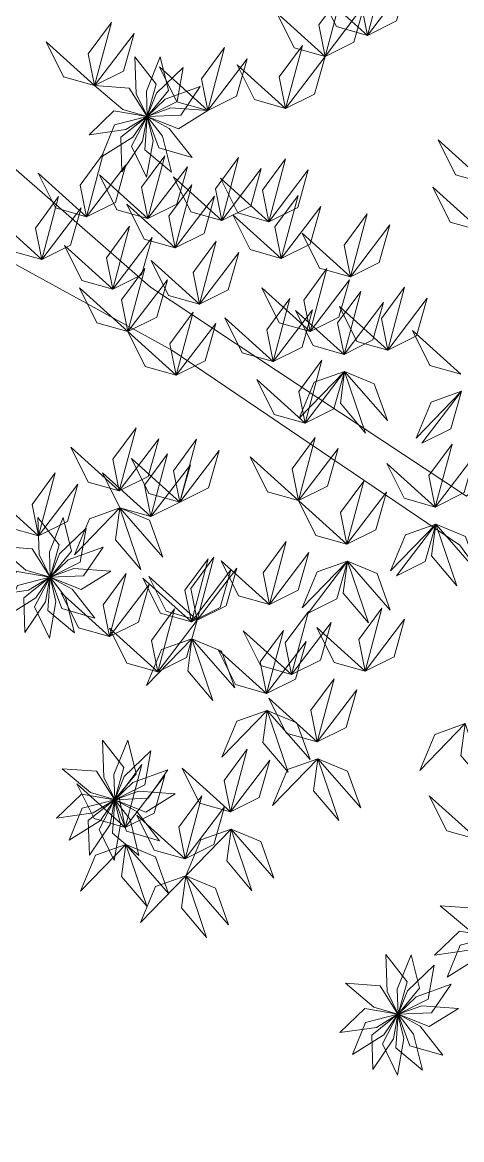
# Model space of a CAD drawing. Header units: inches. Extents: x -422522 to 22891, y -2973 to 414515.
# Drawn here: x 12200.7 to 12241.1, y 11321.7 to 11424.5 of the extents above; entities that cross this region are included whole.
import ezdxf

# ---------------------------------------------------------------- set-up
doc = ezdxf.new("R2010")
doc.units = ezdxf.units.IN
doc.header["$MEASUREMENT"] = 0
doc.layers.add('ARREDAMENTO', color=8, linetype='Continuous', lineweight=13)

msp = doc.modelspace()

# ---------------------------------------------------------------- linework, layer by layer
at = {"layer": 'ARREDAMENTO', "lineweight": 0}
for points in [[(12232.44091, 11423.31212), (12231.85598, 11426.21828), (12233.98338, 11429.10827), (12232.44091, 11423.31212)], [(12228.53334, 11421.36696), (12227.9484, 11424.27312), (12230.07581, 11427.16311), (12228.53334, 11421.36696)], [(12232.44091, 11423.31212), (12229.58836, 11424.11887), (12227.98881, 11427.33124), (12232.44091, 11423.31212)], [(12232.44091, 11423.31212), (12235.09473, 11424.63317), (12236.07172, 11428.0862), (12232.44091, 11423.31212)], [(12228.53334, 11421.36696), (12231.18716, 11422.68801), (12232.16415, 11426.14103), (12228.53334, 11421.36696)], [(12228.53334, 11421.36696), (12225.68079, 11422.17371), (12224.08124, 11425.38608), (12228.53334, 11421.36696)], [(12207.3269, 11418.69308), (12206.74196, 11421.59923), (12208.86936, 11424.48923), (12207.3269, 11418.69308)], [(12207.3269, 11418.69308), (12209.98071, 11420.01413), (12210.95771, 11423.46715), (12207.3269, 11418.69308)], [(12207.3269, 11418.69308), (12204.47434, 11419.49982), (12202.87479, 11422.71219), (12207.3269, 11418.69308)], [(12217.73667, 11416.39169), (12217.15173, 11419.29785), (12219.27914, 11422.18784), (12217.73667, 11416.39169)], [(12224.90253, 11416.59289), (12224.3176, 11419.49904), (12226.445, 11422.38904), (12224.90253, 11416.59289)], [(12211.03725, 11421.34292), (12211.15638, 11417.93657), (12212.16032, 11415.85986), (12212.99, 11418.83065), (12211.03725, 11421.34292)], [(12213.36781, 11421.32395), (12212.09116, 11418.16364), (12212.16362, 11415.85813), (12214.12991, 11418.23462), (12213.36781, 11421.32395)], [(12217.73667, 11416.39169), (12220.39049, 11417.71274), (12221.36748, 11421.16576), (12217.73667, 11416.39169)], [(12224.90253, 11416.59289), (12227.55635, 11417.91394), (12228.53334, 11421.36696), (12224.90253, 11416.59289)], [(12215.48918, 11420.35869), (12213.03748, 11417.99087), (12212.16594, 11415.8552), (12214.92883, 11417.22647), (12215.48918, 11420.35869)], [(12217.73667, 11416.39169), (12214.88412, 11417.19843), (12213.28457, 11420.4108), (12217.73667, 11416.39169)], [(12224.90253, 11416.59289), (12222.04998, 11417.39963), (12220.45043, 11420.612), (12224.90253, 11416.59289)], [(12207.3269, 11418.69308), (12209.93803, 11416.50231), (12212.15309, 11415.85879), (12210.50053, 11418.46321), (12207.3269, 11418.69308)], [(12217.03453, 11418.61405), (12213.83171, 11417.44813), (12212.16687, 11415.85159), (12215.24864, 11415.98054), (12217.03453, 11418.61405)], [(12206.81341, 11414.16265), (12210.18865, 11414.63719), (12212.14905, 11415.85271), (12209.10781, 11416.36731), (12206.81341, 11414.16265)], [(12207.96227, 11412.13484), (12210.85269, 11413.94119), (12212.14921, 11415.84898), (12209.16159, 11415.08211), (12207.96227, 11412.13484)], [(12209.83658, 11410.74962), (12211.74241, 11413.57544), (12212.15087, 11415.84564), (12209.73345, 11413.92989), (12209.83658, 11410.74962)], [(12212.11228, 11410.24651), (12212.70397, 11413.60319), (12212.15374, 11415.84326), (12210.72453, 11413.10989), (12212.11228, 11410.24651)], [(12214.39586, 11410.7125), (12213.57111, 11414.01965), (12212.15734, 11415.84225), (12211.96345, 11412.76388), (12214.39586, 11410.7125)], [(12216.29248, 11412.06703), (12214.1939, 11414.7528), (12212.16103, 11415.8428), (12213.23599, 11412.9517), (12216.29248, 11412.06703)], [(12217.73667, 11416.39169), (12214.33653, 11416.62927), (12212.16625, 11415.84791), (12215.03404, 11414.71224), (12217.73667, 11416.39169)], [(12243.38403, 11409.66561), (12240.53148, 11410.47236), (12238.93193, 11413.68473), (12243.38403, 11409.66561)], [(12206.5833, 11406.62095), (12205.99836, 11409.52711), (12208.12576, 11412.4171), (12206.5833, 11406.62095)], [(12212.23876, 11406.4439), (12211.65382, 11409.35006), (12213.78122, 11412.24005), (12212.23876, 11406.4439)], [(12219.03738, 11406.27293), (12218.45244, 11409.17909), (12220.57984, 11412.06908), (12219.03738, 11406.27293)], [(12223.36223, 11406.16417), (12222.77729, 11409.07033), (12224.90469, 11411.96032), (12223.36223, 11406.16417)], [(12206.5833, 11406.62095), (12209.23711, 11407.942), (12210.21411, 11411.39503), (12206.5833, 11406.62095)], [(12212.23876, 11406.4439), (12214.89257, 11407.76495), (12215.86957, 11411.21798), (12212.23876, 11406.4439)], [(12219.03738, 11406.27293), (12221.6912, 11407.59398), (12222.66819, 11411.04701), (12219.03738, 11406.27293)], [(12223.36223, 11406.16417), (12226.01604, 11407.48522), (12226.99303, 11410.93825), (12223.36223, 11406.16417)], [(12206.5833, 11406.62095), (12203.73074, 11407.4277), (12202.13119, 11410.64007), (12206.5833, 11406.62095)], [(12212.23876, 11406.4439), (12209.3862, 11407.25065), (12207.78665, 11410.46302), (12212.23876, 11406.4439)], [(12219.03738, 11406.27293), (12216.18482, 11407.07968), (12214.58527, 11410.29205), (12219.03738, 11406.27293)], [(12223.36223, 11406.16417), (12220.50967, 11406.97092), (12218.91012, 11410.18329), (12223.36223, 11406.16417)], [(12214.74007, 11403.7519), (12214.15514, 11406.65806), (12216.28254, 11409.54805), (12214.74007, 11403.7519)], [(12242.90527, 11405.31445), (12240.05271, 11406.1212), (12238.45316, 11409.33357), (12242.90527, 11405.31445)], [(12202.46184, 11402.67136), (12201.8769, 11405.57752), (12204.0043, 11408.46751), (12202.46184, 11402.67136)], [(12214.74007, 11403.7519), (12211.88752, 11404.55865), (12210.28797, 11407.77102), (12214.74007, 11403.7519)], [(12214.74007, 11403.7519), (12217.39389, 11405.07295), (12218.37088, 11408.52598), (12214.74007, 11403.7519)], [(12224.5035, 11402.78343), (12223.91856, 11405.68959), (12226.04597, 11408.57958), (12224.5035, 11402.78343)], [(12202.46184, 11402.67136), (12199.60928, 11403.47811), (12198.00973, 11406.69048), (12202.46184, 11402.67136)], [(12202.46184, 11402.67136), (12205.11565, 11403.99241), (12206.09265, 11407.44543), (12202.46184, 11402.67136)], [(12224.5035, 11402.78343), (12221.65095, 11403.59018), (12220.05139, 11406.80255), (12224.5035, 11402.78343)], [(12224.5035, 11402.78343), (12227.15732, 11404.10448), (12228.13431, 11407.55751), (12224.5035, 11402.78343)], [(12230.86415, 11401.0893), (12230.27922, 11403.99546), (12232.40662, 11406.88545), (12230.86415, 11401.0893)], [(12208.99881, 11399.94771), (12208.41388, 11402.85387), (12210.54128, 11405.74386), (12208.99881, 11399.94771)], [(12208.99881, 11399.94771), (12208.41388, 11402.85387), (12210.54128, 11405.74386), (12208.99881, 11399.94771)], [(12230.86415, 11401.0893), (12233.51797, 11402.41035), (12234.49496, 11405.86337), (12230.86415, 11401.0893)], [(12208.99881, 11399.94771), (12211.65263, 11401.26876), (12212.62962, 11404.72179), (12208.99881, 11399.94771)], [(12208.99881, 11399.94771), (12211.65263, 11401.26876), (12212.62962, 11404.72179), (12208.99881, 11399.94771)], [(12230.86415, 11401.0893), (12228.0116, 11401.89604), (12226.41205, 11405.10842), (12230.86415, 11401.0893)], [(12208.99881, 11399.94771), (12206.14626, 11400.75446), (12204.54671, 11403.96683), (12208.99881, 11399.94771)], [(12208.99881, 11399.94771), (12206.14626, 11400.75446), (12204.54671, 11403.96683), (12208.99881, 11399.94771)], [(12216.97137, 11398.5703), (12216.38643, 11401.47645), (12218.51384, 11404.36645), (12216.97137, 11398.5703)], [(12216.97137, 11398.5703), (12214.11882, 11399.37704), (12212.51927, 11402.58941), (12216.97137, 11398.5703)], [(12216.97137, 11398.5703), (12219.62519, 11399.89135), (12220.60218, 11403.34437), (12216.97137, 11398.5703)], [(12210.39552, 11396.05241), (12209.81059, 11398.95857), (12211.93799, 11401.84856), (12210.39552, 11396.05241)], [(12227.1573, 11396.04644), (12226.57236, 11398.9526), (12228.69976, 11401.84259), (12227.1573, 11396.04644)], [(12210.39552, 11396.05241), (12213.04934, 11397.37346), (12214.02633, 11400.82649), (12210.39552, 11396.05241)], [(12227.1573, 11396.04644), (12229.81111, 11397.36749), (12230.7881, 11400.82051), (12227.1573, 11396.04644)], [(12210.39552, 11396.05241), (12207.54297, 11396.85916), (12205.94342, 11400.07153), (12210.39552, 11396.05241)], [(12227.1573, 11396.04644), (12224.30474, 11396.85318), (12222.70519, 11400.06555), (12227.1573, 11396.04644)], [(12230.27816, 11393.95821), (12229.69323, 11396.86437), (12231.82063, 11399.75436), (12230.27816, 11393.95821)], [(12234.30837, 11394.3468), (12233.72343, 11397.25296), (12235.85083, 11400.14295), (12234.30837, 11394.3468)], [(12223.75847, 11393.29346), (12223.17354, 11396.19962), (12225.30094, 11399.08961), (12223.75847, 11393.29346)], [(12234.30837, 11394.3468), (12231.45582, 11395.15355), (12229.85626, 11398.36592), (12234.30837, 11394.3468)], [(12230.27816, 11393.95821), (12232.93198, 11395.27926), (12233.90897, 11398.73228), (12230.27816, 11393.95821)], [(12234.30837, 11394.3468), (12236.96219, 11395.66785), (12237.93918, 11399.12088), (12234.30837, 11394.3468)], [(12214.84763, 11392.0333), (12214.26269, 11394.93945), (12216.39009, 11397.82945), (12214.84763, 11392.0333)], [(12223.75847, 11393.29346), (12220.90592, 11394.10021), (12219.30637, 11397.31258), (12223.75847, 11393.29346)], [(12223.75847, 11393.29346), (12226.41229, 11394.61451), (12227.38928, 11398.06754), (12223.75847, 11393.29346)], [(12230.27816, 11393.95821), (12227.42561, 11394.76495), (12225.82606, 11397.97733), (12230.27816, 11393.95821)], [(12214.84763, 11392.0333), (12217.50144, 11393.35435), (12218.47844, 11396.80737), (12214.84763, 11392.0333)], [(12214.84763, 11392.0333), (12211.99507, 11392.84004), (12210.39552, 11396.05241), (12214.84763, 11392.0333)], [(12241.03013, 11392.12611), (12238.17757, 11392.93285), (12236.57802, 11396.14522), (12241.03013, 11392.12611)], [(12226.69972, 11387.61715), (12226.11478, 11390.52331), (12228.24218, 11393.4133), (12226.69972, 11387.61715)], [(12230.33052, 11392.39122), (12227.53819, 11391.39585), (12226.15665, 11388.08386), (12230.33052, 11392.39122)], [(12226.69972, 11387.61715), (12229.35353, 11388.9382), (12230.33052, 11392.39122), (12226.69972, 11387.61715)], [(12226.69972, 11387.61715), (12229.35353, 11388.9382), (12230.33052, 11392.39122), (12226.69972, 11387.61715)], [(12230.33052, 11392.39122), (12229.9409, 11389.4525), (12232.25648, 11386.71097), (12230.33052, 11392.39122)], [(12230.33052, 11392.39122), (12233.06661, 11391.25028), (12234.27194, 11387.87018), (12230.33052, 11392.39122)], [(12226.69972, 11387.61715), (12223.84716, 11388.42389), (12222.24761, 11391.63626), (12226.69972, 11387.61715)], [(12241.08249, 11390.55912), (12238.29016, 11389.56375), (12236.90862, 11386.25176), (12241.08249, 11390.55912)], [(12237.45168, 11385.78505), (12240.1055, 11387.1061), (12241.08249, 11390.55912), (12237.45168, 11385.78505)], [(12209.60139, 11381.39497), (12209.01645, 11384.30113), (12211.14385, 11387.19112), (12209.60139, 11381.39497)], [(12209.60139, 11381.39497), (12212.2552, 11382.71602), (12213.2322, 11386.16904), (12209.60139, 11381.39497)], [(12215.16012, 11380.34229), (12214.57518, 11383.24845), (12216.70258, 11386.13844), (12215.16012, 11380.34229)], [(12226.09369, 11380.51069), (12225.50876, 11383.41685), (12227.63616, 11386.30684), (12226.09369, 11380.51069)], [(12209.60139, 11381.39497), (12206.74883, 11382.20172), (12205.14928, 11385.41409), (12209.60139, 11381.39497)], [(12215.16012, 11380.34229), (12217.81393, 11381.66334), (12218.79093, 11385.11636), (12215.16012, 11380.34229)], [(12226.09369, 11380.51069), (12228.74751, 11381.83174), (12229.7245, 11385.28476), (12226.09369, 11380.51069)], [(12238.67306, 11379.90786), (12238.08812, 11382.81401), (12240.21552, 11385.70401), (12238.67306, 11379.90786)], [(12215.16012, 11380.34229), (12212.30756, 11381.14903), (12210.70801, 11384.3614), (12215.16012, 11380.34229)], [(12212.5063, 11379.02124), (12211.92137, 11381.92739), (12214.04877, 11384.81739), (12212.5063, 11379.02124)], [(12226.09369, 11380.51069), (12223.24114, 11381.31743), (12221.64159, 11384.5298), (12226.09369, 11380.51069)], [(12238.67306, 11379.90786), (12235.8205, 11380.7146), (12234.22095, 11383.92697), (12238.67306, 11379.90786)], [(12238.67306, 11379.90786), (12241.32687, 11381.22891), (12242.30386, 11384.68193), (12238.67306, 11379.90786)], [(12202.16729, 11377.24695), (12201.58235, 11380.15311), (12203.70975, 11383.0431), (12202.16729, 11377.24695)], [(12212.5063, 11379.02124), (12209.65375, 11379.82798), (12208.0542, 11383.04035), (12212.5063, 11379.02124)], [(12212.5063, 11379.02124), (12215.16012, 11380.34229), (12216.13711, 11383.79531), (12212.5063, 11379.02124)], [(12202.16729, 11377.24695), (12204.8211, 11378.568), (12205.7981, 11382.02102), (12202.16729, 11377.24695)], [(12230.5458, 11376.49157), (12229.96086, 11379.39773), (12232.08827, 11382.28772), (12230.5458, 11376.49157)], [(12202.16729, 11377.24695), (12199.31473, 11378.0537), (12197.71518, 11381.26607), (12202.16729, 11377.24695)], [(12230.5458, 11376.49157), (12233.19962, 11377.81262), (12234.17661, 11381.26564), (12230.5458, 11376.49157)], [(12209.65375, 11379.82798), (12206.86141, 11378.83261), (12205.47988, 11375.52062), (12209.65375, 11379.82798)], [(12209.65375, 11379.82798), (12209.26412, 11376.88926), (12211.5797, 11374.14773), (12209.65375, 11379.82798)], [(12209.65375, 11379.82798), (12212.38983, 11378.68704), (12213.59516, 11375.30694), (12209.65375, 11379.82798)], [(12230.5458, 11376.49157), (12227.69325, 11377.29832), (12226.09369, 11380.51069), (12230.5458, 11376.49157)], [(12202.10772, 11378.95012), (12202.22685, 11375.54377), (12203.23079, 11373.46706), (12204.06047, 11376.43785), (12202.10772, 11378.95012)], [(12204.43829, 11378.93115), (12203.16163, 11375.77084), (12203.2341, 11373.46533), (12205.20038, 11375.84182), (12204.43829, 11378.93115)], [(12206.55965, 11377.96589), (12204.10795, 11375.59807), (12203.23642, 11373.4624), (12205.99931, 11374.83367), (12206.55965, 11377.96589)], [(12238.72542, 11378.34087), (12235.93308, 11377.34549), (12234.55155, 11374.03351), (12238.72542, 11378.34087)], [(12235.09461, 11373.56679), (12237.74843, 11374.88785), (12238.72542, 11378.34087), (12235.09461, 11373.56679)], [(12238.72542, 11378.34087), (12238.33579, 11375.40215), (12240.65137, 11372.66062), (12238.72542, 11378.34087)], [(12238.72542, 11378.34087), (12241.4615, 11377.19993), (12242.66683, 11373.81983), (12238.72542, 11378.34087)], [(12223.41618, 11370.94305), (12222.83125, 11373.84921), (12224.95865, 11376.7392), (12223.41618, 11370.94305)], [(12198.39738, 11376.30028), (12201.0085, 11374.10951), (12203.22357, 11373.46599), (12201.57101, 11376.07041), (12198.39738, 11376.30028)], [(12208.10501, 11376.22125), (12204.90219, 11375.05533), (12203.23735, 11373.45879), (12206.31912, 11373.58774), (12208.10501, 11376.22125)], [(12223.41618, 11370.94305), (12226.07, 11372.2641), (12227.04699, 11375.71712), (12223.41618, 11370.94305)], [(12216.22967, 11369.34633), (12215.64473, 11372.25249), (12217.77214, 11375.14248), (12216.22967, 11369.34633)], [(12216.77053, 11369.50586), (12216.18559, 11372.41201), (12218.31299, 11375.30201), (12216.77053, 11369.50586)], [(12223.41618, 11370.94305), (12220.56363, 11371.74979), (12218.96408, 11374.96217), (12223.41618, 11370.94305)], [(12230.59816, 11374.92458), (12227.80583, 11373.92921), (12226.42429, 11370.61722), (12230.59816, 11374.92458)], [(12226.96735, 11370.15051), (12229.62117, 11371.47156), (12230.59816, 11374.92458), (12226.96735, 11370.15051)], [(12230.59816, 11374.92458), (12230.20854, 11371.98586), (12232.52412, 11369.24433), (12230.59816, 11374.92458)], [(12230.59816, 11374.92458), (12233.33425, 11373.78364), (12234.53957, 11370.40354), (12230.59816, 11374.92458)], [(12197.88389, 11371.76985), (12201.25913, 11372.24439), (12203.21953, 11373.45991), (12200.17829, 11373.97451), (12197.88389, 11371.76985)], [(12208.80715, 11373.99889), (12205.407, 11374.23647), (12203.23672, 11373.45511), (12206.10451, 11372.31944), (12208.80715, 11373.99889)], [(12208.70355, 11367.99737), (12208.11861, 11370.90353), (12210.24601, 11373.79352), (12208.70355, 11367.99737)], [(12216.22967, 11369.34633), (12218.88349, 11370.66738), (12219.86048, 11374.1204), (12216.22967, 11369.34633)], [(12216.77053, 11369.50586), (12219.42434, 11370.82691), (12220.40134, 11374.27993), (12216.77053, 11369.50586)], [(12199.03274, 11369.74204), (12201.92316, 11371.54839), (12203.21969, 11373.45618), (12200.23206, 11372.68931), (12199.03274, 11369.74204)], [(12200.90706, 11368.35682), (12202.81288, 11371.18264), (12203.22134, 11373.45284), (12200.80393, 11371.53709), (12200.90706, 11368.35682)], [(12203.18275, 11367.85371), (12203.77445, 11371.21039), (12203.22422, 11373.45046), (12201.79501, 11370.71709), (12203.18275, 11367.85371)], [(12205.46634, 11368.3197), (12204.64159, 11371.62685), (12203.22781, 11373.44945), (12203.03393, 11370.37108), (12205.46634, 11368.3197)], [(12207.36296, 11369.67423), (12205.26437, 11372.36), (12203.23151, 11373.45), (12204.30647, 11370.5589), (12207.36296, 11369.67423)], [(12208.70355, 11367.99737), (12211.35736, 11369.31842), (12212.33435, 11372.77145), (12208.70355, 11367.99737)], [(12216.22967, 11369.34633), (12213.37712, 11370.15308), (12211.77757, 11373.36545), (12216.22967, 11369.34633)], [(12216.77053, 11369.50586), (12213.91797, 11370.3126), (12212.31842, 11373.52497), (12216.77053, 11369.50586)], [(12208.70355, 11367.99737), (12205.85099, 11368.80412), (12204.25144, 11372.01649), (12208.70355, 11367.99737)], [(12232.22527, 11364.80284), (12231.64033, 11367.709), (12233.76773, 11370.59899), (12232.22527, 11364.80284)], [(12213.13972, 11364.73178), (12212.55478, 11367.63794), (12214.68219, 11370.52793), (12213.13972, 11364.73178)], [(12225.45571, 11364.50303), (12224.87078, 11367.40919), (12226.99818, 11370.29918), (12225.45571, 11364.50303)], [(12232.22527, 11364.80284), (12234.87908, 11366.12389), (12235.85607, 11369.57692), (12232.22527, 11364.80284)], [(12213.13972, 11364.73178), (12210.28717, 11365.53853), (12208.68762, 11368.7509), (12213.13972, 11364.73178)], [(12213.13972, 11364.73178), (12215.79354, 11366.05283), (12216.77053, 11369.50586), (12213.13972, 11364.73178)], [(12225.45571, 11364.50303), (12222.60316, 11365.30978), (12221.00361, 11368.52215), (12225.45571, 11364.50303)], [(12223.15929, 11362.75689), (12222.57435, 11365.66305), (12224.70176, 11368.55304), (12223.15929, 11362.75689)], [(12225.45571, 11364.50303), (12228.10953, 11365.82408), (12229.08652, 11369.2771), (12225.45571, 11364.50303)], [(12232.22527, 11364.80284), (12229.37271, 11365.60959), (12227.77316, 11368.82196), (12232.22527, 11364.80284)], [(12216.28203, 11367.77934), (12213.4897, 11366.78397), (12212.10816, 11363.47198), (12216.28203, 11367.77934)], [(12216.28203, 11367.77934), (12215.89241, 11364.84062), (12218.20799, 11362.09909), (12216.28203, 11367.77934)], [(12216.28203, 11367.77934), (12219.01812, 11366.6384), (12220.22344, 11363.2583), (12216.28203, 11367.77934)], [(12223.15929, 11362.75689), (12225.81311, 11364.07794), (12226.7901, 11367.53096), (12223.15929, 11362.75689)], [(12223.15929, 11362.75689), (12220.30674, 11363.56364), (12218.70719, 11366.77601), (12223.15929, 11362.75689)], [(12227.81671, 11358.30099), (12227.23178, 11361.20715), (12229.35918, 11364.09714), (12227.81671, 11358.30099)], [(12227.81671, 11358.30099), (12224.96416, 11359.10774), (12223.36461, 11362.32011), (12227.81671, 11358.30099)], [(12227.81671, 11358.30099), (12230.47053, 11359.62204), (12231.44752, 11363.07506), (12227.81671, 11358.30099)], [(12223.21165, 11361.1899), (12220.41932, 11360.19453), (12219.03778, 11356.88254), (12223.21165, 11361.1899)], [(12223.21165, 11361.1899), (12222.82203, 11358.25118), (12225.13761, 11355.50965), (12223.21165, 11361.1899)], [(12223.21165, 11361.1899), (12225.94774, 11360.04896), (12227.15306, 11356.66886), (12223.21165, 11361.1899)], [(12241.42023, 11359.9752), (12238.6279, 11358.97983), (12237.24636, 11355.66784), (12241.42023, 11359.9752)], [(12241.42023, 11359.9752), (12241.0306, 11357.03648), (12243.34619, 11354.29495), (12241.42023, 11359.9752)], [(12208.05358, 11358.46504), (12208.17271, 11355.05868), (12209.17664, 11352.98197), (12210.00633, 11355.95276), (12208.05358, 11358.46504)], [(12210.38414, 11358.44606), (12209.10749, 11355.28575), (12209.17995, 11352.98024), (12211.14623, 11355.35673), (12210.38414, 11358.44606)], [(12212.5055, 11357.4808), (12210.05381, 11355.11298), (12209.18227, 11352.97731), (12211.94516, 11354.34858), (12212.5055, 11357.4808)], [(12219.83135, 11351.84377), (12219.24641, 11354.74993), (12221.37381, 11357.63992), (12219.83135, 11351.84377)], [(12210.14362, 11350.42729), (12209.55868, 11353.33345), (12211.68609, 11356.22344), (12210.14362, 11350.42729)], [(12219.83135, 11351.84377), (12222.48516, 11353.16482), (12223.46215, 11356.61785), (12219.83135, 11351.84377)], [(12227.86908, 11356.734), (12225.07674, 11355.73863), (12223.69521, 11352.42664), (12227.86908, 11356.734)], [(12227.86908, 11356.734), (12227.47945, 11353.79528), (12229.79503, 11351.05375), (12227.86908, 11356.734)], [(12227.86908, 11356.734), (12230.60516, 11355.59306), (12231.81049, 11352.21296), (12227.86908, 11356.734)], [(12204.34323, 11355.81519), (12206.95435, 11353.62442), (12209.16942, 11352.9809), (12207.51686, 11355.58532), (12204.34323, 11355.81519)], [(12214.05086, 11355.73616), (12210.84804, 11354.57024), (12209.1832, 11352.9737), (12212.26497, 11353.10265), (12214.05086, 11355.73616)], [(12210.14362, 11350.42729), (12212.79744, 11351.74834), (12213.77443, 11355.20136), (12210.14362, 11350.42729)], [(12219.83135, 11351.84377), (12216.97879, 11352.65052), (12215.37924, 11355.86289), (12219.83135, 11351.84377)], [(12210.14362, 11350.42729), (12207.29107, 11351.23404), (12205.69152, 11354.44641), (12210.14362, 11350.42729)], [(12203.82974, 11351.28477), (12207.20498, 11351.7593), (12209.16538, 11352.97482), (12206.12414, 11353.48942), (12203.82974, 11351.28477)], [(12214.753, 11353.5138), (12211.35286, 11353.75138), (12209.18258, 11352.97002), (12212.05037, 11351.83435), (12214.753, 11353.5138)], [(12215.65747, 11347.53641), (12215.07254, 11350.44257), (12217.19994, 11353.33256), (12215.65747, 11347.53641)], [(12242.57819, 11349.30127), (12239.72564, 11350.10801), (12238.12609, 11353.32038), (12242.57819, 11349.30127)], [(12204.97859, 11349.25695), (12207.86902, 11351.0633), (12209.16554, 11352.97109), (12206.17792, 11352.20422), (12204.97859, 11349.25695)], [(12206.85291, 11347.87173), (12208.75874, 11350.69755), (12209.1672, 11352.96775), (12206.74978, 11351.052), (12206.85291, 11347.87173)], [(12209.12861, 11347.36862), (12209.7203, 11350.7253), (12209.17007, 11352.96537), (12207.74086, 11350.232), (12209.12861, 11347.36862)], [(12211.41219, 11347.83461), (12210.58744, 11351.14176), (12209.17367, 11352.96436), (12208.97978, 11349.88599), (12211.41219, 11347.83461)], [(12213.30881, 11349.18914), (12211.21023, 11351.87491), (12209.17736, 11352.96491), (12210.25232, 11350.07381), (12213.30881, 11349.18914)], [(12215.65747, 11347.53641), (12218.31129, 11348.85746), (12219.28828, 11352.31049), (12215.65747, 11347.53641)], [(12215.65747, 11347.53641), (12212.80492, 11348.34316), (12211.20537, 11351.55553), (12215.65747, 11347.53641)], [(12219.88371, 11350.27679), (12217.09137, 11349.28141), (12215.70984, 11345.96943), (12219.88371, 11350.27679)], [(12219.88371, 11350.27679), (12219.49408, 11347.33806), (12221.80966, 11344.59654), (12219.88371, 11350.27679)], [(12219.88371, 11350.27679), (12222.61979, 11349.13584), (12223.82512, 11345.75574), (12219.88371, 11350.27679)], [(12210.19598, 11348.8603), (12207.40365, 11347.86493), (12206.02211, 11344.55294), (12210.19598, 11348.8603)], [(12210.19598, 11348.8603), (12209.80636, 11345.92158), (12212.12194, 11343.18005), (12210.19598, 11348.8603)], [(12210.19598, 11348.8603), (12212.93207, 11347.71936), (12214.13739, 11344.33926), (12210.19598, 11348.8603)], [(12215.70984, 11345.96943), (12212.9175, 11344.97405), (12211.53597, 11341.66207), (12215.70984, 11345.96943)], [(12215.70984, 11345.96943), (12215.32021, 11343.0307), (12217.63579, 11340.28918), (12215.70984, 11345.96943)], [(12215.70984, 11345.96943), (12218.44592, 11344.82848), (12219.65125, 11341.44838), (12215.70984, 11345.96943)], [(12239.12872, 11343.21411), (12241.73985, 11341.02335), (12243.95491, 11340.37983), (12242.30235, 11342.98425), (12239.12872, 11343.21411)], [(12238.61523, 11338.68369), (12241.99047, 11339.15823), (12243.95087, 11340.37374), (12240.90963, 11340.88835), (12238.61523, 11338.68369)], [(12239.76408, 11336.65587), (12242.65451, 11338.46222), (12243.95103, 11340.37002), (12240.96341, 11339.60315), (12239.76408, 11336.65587)], [(12234.1274, 11338.72681), (12234.24653, 11335.32045), (12235.25047, 11333.24374), (12236.08015, 11336.21453), (12234.1274, 11338.72681)], [(12236.45796, 11338.70783), (12235.18131, 11335.54752), (12235.25377, 11333.24201), (12237.22005, 11335.6185), (12236.45796, 11338.70783)], [(12238.57933, 11337.74257), (12236.12763, 11335.37475), (12235.25609, 11333.23908), (12238.01898, 11334.61035), (12238.57933, 11337.74257)], [(12230.41705, 11336.07696), (12233.02818, 11333.88619), (12235.24324, 11333.24267), (12233.59068, 11335.84709), (12230.41705, 11336.07696)], [(12240.12468, 11335.99793), (12236.92186, 11334.83201), (12235.25702, 11333.23547), (12238.33879, 11333.36442), (12240.12468, 11335.99793)], [(12229.90356, 11331.54654), (12233.2788, 11332.02107), (12235.2392, 11333.23659), (12232.19796, 11333.75119), (12229.90356, 11331.54654)], [(12240.82682, 11333.77557), (12237.42668, 11334.01315), (12235.2564, 11333.23179), (12238.12419, 11332.09612), (12240.82682, 11333.77557)], [(12231.05242, 11329.51872), (12233.94284, 11331.32507), (12235.23936, 11333.23286), (12232.25174, 11332.46599), (12231.05242, 11329.51872)], [(12232.92673, 11328.1335), (12234.83256, 11330.95932), (12235.24102, 11333.22952), (12232.8236, 11331.31377), (12232.92673, 11328.1335)], [(12235.20243, 11327.63039), (12235.79412, 11330.98707), (12235.24389, 11333.22714), (12233.81468, 11330.49377), (12235.20243, 11327.63039)], [(12237.48601, 11328.09638), (12236.66126, 11331.40353), (12235.24749, 11333.22613), (12235.0536, 11330.14776), (12237.48601, 11328.09638)], [(12239.38263, 11329.45091), (12237.28405, 11332.13668), (12235.25118, 11333.22668), (12236.32614, 11330.33559), (12239.38263, 11329.45091)]]:
    msp.add_lwpolyline(points, dxfattribs=at)
at = {"layer": 'ARREDAMENTO', "linetype": 'Continuous', "lineweight": 0}
msp.add_lwpolyline([(12184.06305, 11410.98626), (12214.43116, 11394.33834), (12240.93559, 11376.38604), (12259.08514, 11351.30907), (12270.15949, 11321.69148), (12264.24081, 11351.97363), (12247.38326, 11376.41077), (12264.0807, 11393.88398), (12286.67219, 11387.52278), (12306.16301, 11348.91049), (12290.54819, 11385.60329), (12307.30721, 11386.95714), (12321.50687, 11383.14289), (12338.29053, 11378.04899), (12318.27072, 11386.3544), (12296.97123, 11392.07577), (12281.49189, 11393.30597), (12262.11192, 11402.9034), (12241.56311, 11380.90193), (12212.47468, 11400.1339), (12191.12593, 11418.75076)], dxfattribs=at)

doc.saveas('drawing.dxf')
